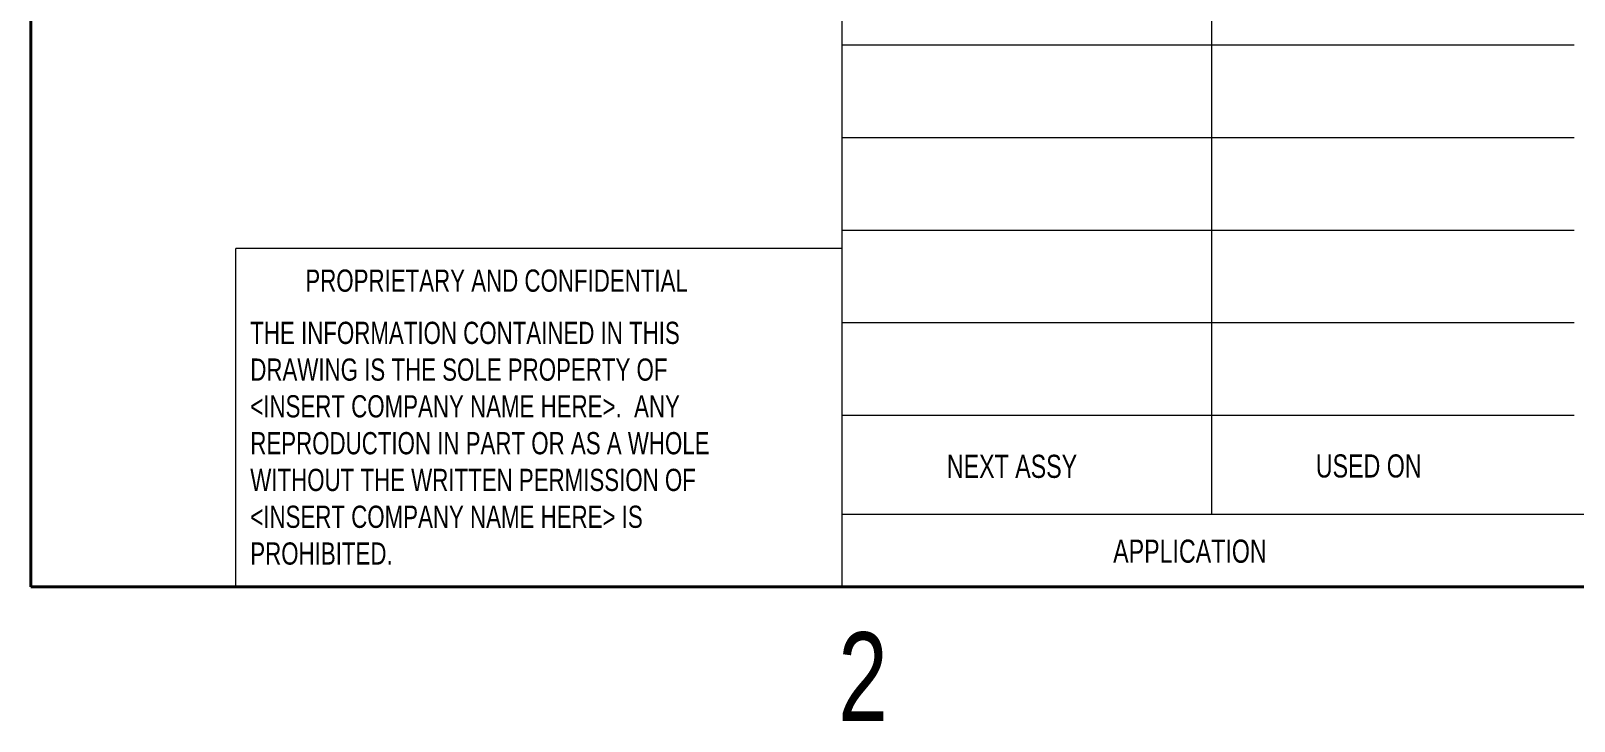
# Model space of a CAD drawing. Header units: millimetres. Extents: x 3 to 276, y 3 to 213.
# Drawn here: x 12.7 to 118.6, y 3.5 to 50.9 of the extents above; entities that cross this region are included whole.
import ezdxf

# ---------------------------------------------------------------- set-up
doc = ezdxf.new("R2010")
doc.units = ezdxf.units.MM
doc.styles.add('SLDTEXTSTYLE0', font='TXT', dxfattribs={"width": 0.75})

# ---------------------------------------------------------------- blocks, each defined once
blk = doc.blocks.new('SW_NOTE_2')
at = {"color": 0, "linetype": 'Continuous', "lineweight": 0, "char_height": 1.524, "attachment_point": 1, "style": 'SLDTEXTSTYLE0'}
for s, insert in [('THE INFORMATION CONTAINED IN THIS', (0, 1.96)), ('DRAWING IS THE SOLE PROPERTY OF', (0, -0.56)), ('<INSERT COMPANY NAME HERE>.  ANY', (0, -3.08)), ('REPRODUCTION IN PART OR AS A WHOLE', (0, -5.61)), ('WITHOUT THE WRITTEN PERMISSION OF', (0, -8.13)), ('<INSERT COMPANY NAME HERE> IS', (0, -10.66)), ('PROHIBITED.', (0, -13.18))]:
    blk.add_mtext(s, dxfattribs=dict(at, insert=insert))

msp = doc.modelspace()

# ---------------------------------------------------------------- linework, layer by layer
at = {"color": 7, "linetype": 'Continuous', "lineweight": 40}
for p, q in [((12.7, 12.7), (12.7, 203.2)), ((266.7, 12.7), (12.7, 12.7))]:
    msp.add_line(p, q, dxfattribs=at)
at = {"color": 7, "linetype": 'Continuous', "lineweight": 0}
for p, q in [((68.354, 12.7), (68.354, 62.594)), ((93.703, 62.594), (93.703, 17.685)), ((68.354, 49.894), (118.574, 49.894)), ((68.354, 43.544), (118.574, 43.544)), ((68.354, 37.194), (118.574, 37.194)), ((26.769, 12.7), (26.769, 35.924)), ((68.354, 35.924), (26.769, 35.924)), ((68.354, 30.844), (118.574, 30.844)), ((68.354, 24.494), (118.574, 24.494)), ((68.354, 17.685), (153.548, 17.685))]:
    msp.add_line(p, q, dxfattribs=at)

# ---------------------------------------------------------------- block references
msp.add_blockref('SW_NOTE_2', (27.754, 28.938), dxfattribs=at)

# ---------------------------------------------------------------- texts
at = {"color": 7, "linetype": 'Continuous', "lineweight": 0, "style": 'SLDTEXTSTYLE0'}
for s, insert, char_height, attachment_point in [('PROPRIETARY AND CONFIDENTIAL', (31.53, 34.483), 1.524, 1), ('NEXT ASSY', (75.542, 21.771), 1.5875, 1), ('USED ON', (100.854, 21.798), 1.5875, 1), ('APPLICATION', (86.95, 15.95), 1.5875, 1), ('2', (69.789, 9.588), 6.096, 2)]:
    msp.add_mtext(s, dxfattribs=dict(at, insert=insert, char_height=char_height, attachment_point=attachment_point))

doc.saveas('drawing.dxf')
